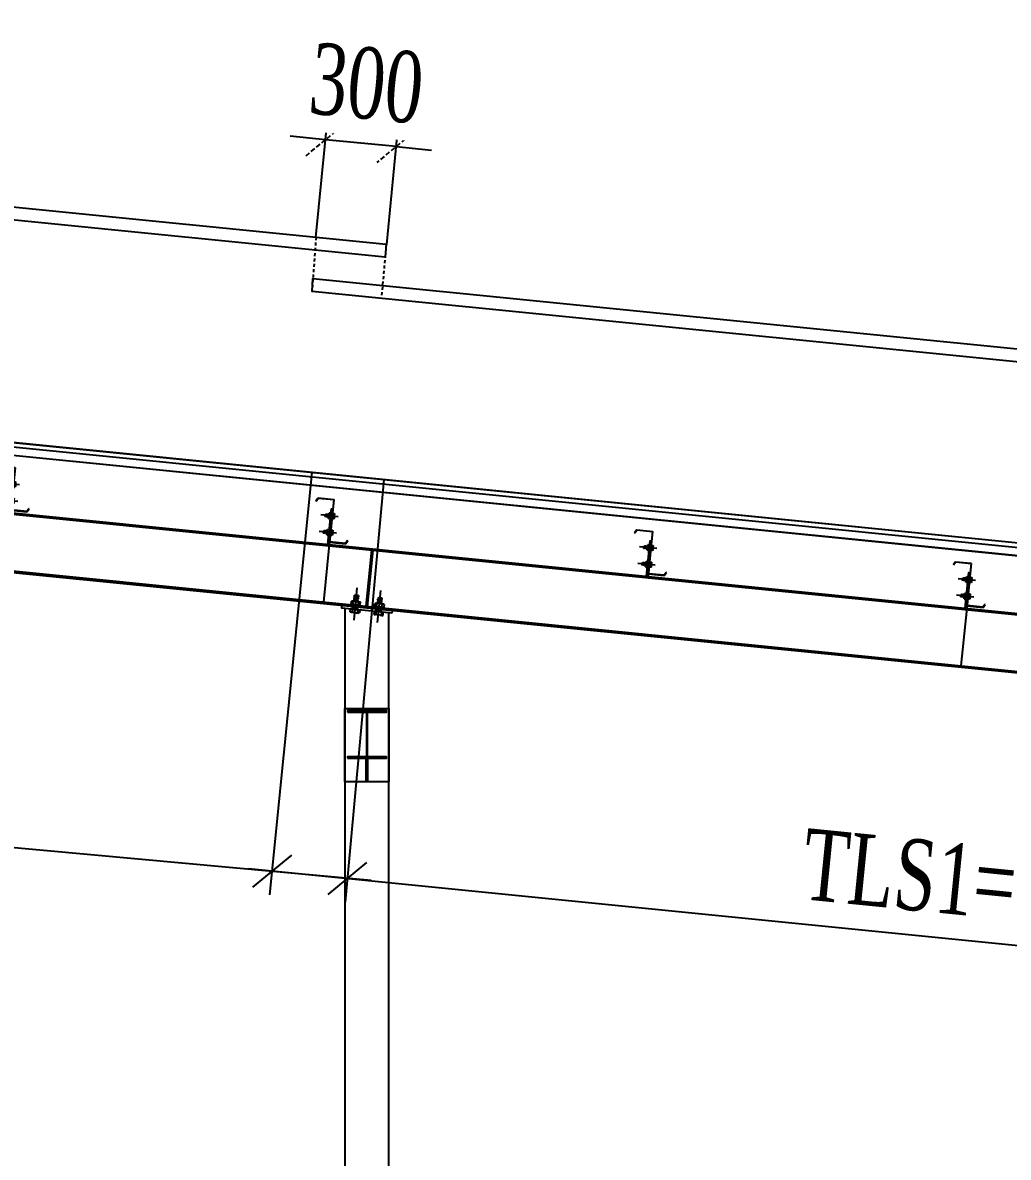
# Model space of a CAD drawing. Header units: inches. Extents: x 315041 to 662841, y -45540 to -35018.
# Drawn here: x 331739.12 to 331780.67, y -36265.71 to -36217.89 of the extents above; entities that cross this region are included whole.
import ezdxf

# ---------------------------------------------------------------- set-up
doc = ezdxf.new("R2010")
doc.units = ezdxf.units.IN
doc.header["$MEASUREMENT"] = 0
doc.linetypes.add('AZNB-BN-TL-A- X- POWDER SECTION 1 2 3$0$HIDDEN2', pattern=[0.1875, 0.125, -0.0625])
for name, color, linetype in [('2', 2, 'Continuous'), ('2NET-VE', 8, 'Continuous'), ('5', 5, 'Continuous'), ('7', 7, 'Continuous'), ('8', 8, 'Continuous'), ('DIM', 8, 'Continuous'), ('GIANG', 1, 'Continuous'), ('ROOFING', 4, 'Continuous')]:
    doc.layers.add(name, color=color, linetype=linetype)
doc.styles.add('ST1', font='times.ttf', dxfattribs={"width": 0.7})
doc.dimstyles.new('100', dxfattribs={"dimtxt": 3, "dimasz": 1.5, "dimexe": 1, "dimexo": 0, "dimgap": 1, "dimtad": 1, "dimdec": 0, "dimlfac": 100, "dimzin": 0, "dimdsep": 46, "dimtxsty": 'ST1', "dimblk": 'OBLIQUE', "dimcen": 1, "dimdle": 1, "dimclrd": 8, "dimclre": 8, "dimclrt": 3, "dimadec": 0, "dimazin": 0, "dimtfac": 1, "dimtdec": 0, "dimtix": 1, "dimtmove": 1, "dimatfit": 3, "dimfxl": 0, "dimtfill": 1, "dimtolj": 1, "dimtzin": 0, "dimlwd": -1, "dimlwe": -1, "dimarcsym": 1})

# ---------------------------------------------------------------- blocks, each defined once
blk = doc.blocks.new('*U184')
at = {"color": 9, "const_width": 22}
blk.add_lwpolyline([(0, 0), (17.2, 0)], dxfattribs=at)
at = {"layer": '2NET-VE', "color": 8, "linetype": 'Continuous', "ltscale": 0.5}
for p, q in [((0, 10.4), (17.2, 10.4)), ((34.1, 9.2), (34, 9.2)), ((0, -10.4), (17.2, -10.4)), ((34.1, -9.2), (34.1, -9.2))]:
    blk.add_line(p, q, dxfattribs=at)
at = {"layer": '7', "color": 8, "linetype": 'Continuous'}
for p, q in [((32.8, 8), (34.3, 9.6)), ((33.4, -8), (35.2, 8)), ((34.3, 9.6), (35.2, 8)), ((35.2, 8), (36.7, 9.6)), ((35.8, -8), (37.6, 8)), ((36.7, 9.6), (37.6, 8)), ((37.6, 8), (39.2, 9.6)), ((38.2, -8), (40.1, 8)), ((39.2, 9.6), (40.1, 8)), ((40.1, 8), (41.6, 9.6)), ((40.6, -8), (42.5, 8)), ((41.6, 9.6), (42.5, 8)), ((42.5, 8), (44, 9.6)), ((43, -8), (44.9, 8)), ((43, -8), (44.9, 8)), ((44, 9.6), (44.9, 8)), ((44.9, 8), (46.4, 9.6)), ((45.4, -8), (47.3, 8)), ((46.4, 9.6), (47.3, 8)), ((47.3, 8), (48.8, 9.6)), ((47.8, -8), (49.7, 8)), ((47.8, -8), (49.7, 8)), ((47.8, -8), (49.7, 8)), ((48.8, 9.6), (49.7, 8)), ((49.7, 8), (51.2, 9.6)), ((50.3, -8), (52.1, 8)), ((51.2, 9.6), (52.1, 8)), ((57.8, 8), (52.1, 8)), ((57.8, 8), (57.8, -8)), ((33, -8), (32.5, -8)), ((33.4, -8), (32.8, -8)), ((33.4, -8), (34.2, -9.6)), ((34.2, -9.6), (35.8, -8)), ((35.8, -8), (36.7, -9.6)), ((36.7, -9.6), (38.2, -8)), ((38.2, -8), (39.1, -9.6)), ((39.1, -9.6), (40.6, -8)), ((40.6, -8), (41.5, -9.6)), ((41.5, -9.6), (43, -8)), ((43, -8), (43.9, -9.6)), ((43.9, -9.6), (45.4, -8)), ((45.4, -8), (46.3, -9.6)), ((46.3, -9.6), (47.8, -8)), ((47.8, -8), (48.7, -9.6)), ((48.7, -9.6), (50.3, -8)), ((50.3, -8), (57.8, -8))]:
    blk.add_line(p, q, dxfattribs=at)
at = {"layer": '8', "color": 8, "linetype": 'Continuous', "ltscale": 10}
blk.add_line((-43.5, 0), (87.3, 0), dxfattribs=at)
at = {"layer": '8', "color": 8, "linetype": 'Continuous'}
for p, q in [((-12.8, 11), (-12.8, 14.8)), ((-12.8, -14.8), (-12.8, 14.8)), ((-1.2, 18.7), (-11.6, 18.7)), ((-1.7, 11), (-11.1, 11)), ((0, 11), (0, 14.8)), ((0, -14.8), (0, 14.8)), ((17.2, -21.9), (17.2, 21.9)), ((17.2, 21.9), (19.7, 21.9)), ((19.7, -21.9), (19.7, 21.9)), ((19.7, 11), (19.7, 14.8)), ((19.7, -14.8), (19.7, 14.8)), ((20.8, 18.7), (31.3, 18.7)), ((21.4, 11), (30.8, 11)), ((32.5, 11), (32.5, 14.8)), ((32.5, -14.8), (32.5, 14.8)), ((-12.8, -11), (-12.8, -14.8)), ((-11.6, -18.7), (-1.2, -18.7)), ((-1.7, -11), (-11.1, -11)), ((0, -11), (0, -14.8)), ((17.2, -21.9), (19.7, -21.9)), ((19.7, -11), (19.7, -14.8)), ((31.3, -18.7), (20.8, -18.7)), ((21.4, -11), (30.8, -11)), ((32.5, -11), (32.5, -14.8))]:
    blk.add_line(p, q, dxfattribs=at)
for centre, radius, start, end in [((-5.8, 14.8), 6.98, 146.602, 180), ((-7.7, 14.8), 5.12, 180, 228.5476), ((-7.7, 7.1), 5.12, 131.4524, 180), ((-5.1, 14.8), 5.12, 311.4524, 0), ((-5.1, 7.1), 5.12, 0, 48.5476), ((-7, 14.8), 6.98, 0, 33.398), ((26.7, 14.8), 6.98, 146.602, 180), ((24.8, 14.8), 5.12, 180, 228.5476), ((24.8, 7.1), 5.12, 131.4524, 180), ((27.4, 14.8), 5.12, 311.4524, 0), ((27.4, 7.1), 5.12, 0, 48.5476), ((25.5, 14.8), 6.98, 0, 33.398), ((-7.7, -7.1), 5.12, 180, 228.5476), ((-7.7, -14.8), 5.12, 131.4524, 180), ((-5.8, -14.8), 6.98, 180, 213.398), ((-5.1, -7.1), 5.12, 311.4524, 0), ((-5.1, -14.8), 5.12, 0, 48.5476), ((-7, -14.8), 6.98, 326.602, 0), ((24.8, -7.1), 5.12, 180, 228.5476), ((24.8, -14.8), 5.12, 131.4524, 180), ((26.7, -14.8), 6.98, 180, 213.398), ((27.4, -7.1), 5.12, 311.4524, 0), ((27.4, -14.8), 5.12, 0, 48.5476), ((25.5, -14.8), 6.98, 326.602, 0)]:
    blk.add_arc(centre, radius, start, end, dxfattribs=at)
blk = doc.blocks.new('*U185')
at = {"color": 9, "const_width": 22}
blk.add_lwpolyline([(0, 0), (17.2, 0)], dxfattribs=at)
at = {"layer": '2NET-VE', "color": 8, "linetype": 'Continuous', "ltscale": 0.5}
for p, q in [((0, 10.4), (17.2, 10.4)), ((34.1, 9.2), (34, 9.2)), ((0, -10.4), (17.2, -10.4)), ((34.1, -9.2), (34.1, -9.2))]:
    blk.add_line(p, q, dxfattribs=at)
at = {"layer": '7', "color": 8, "linetype": 'Continuous'}
for p, q in [((32.8, 8), (34.3, 9.6)), ((33.4, -8), (35.2, 8)), ((34.3, 9.6), (35.2, 8)), ((35.2, 8), (36.7, 9.6)), ((35.8, -8), (37.6, 8)), ((36.7, 9.6), (37.6, 8)), ((37.6, 8), (39.2, 9.6)), ((38.2, -8), (40.1, 8)), ((39.2, 9.6), (40.1, 8)), ((40.1, 8), (41.6, 9.6)), ((40.6, -8), (42.5, 8)), ((41.6, 9.6), (42.5, 8)), ((42.5, 8), (44, 9.6)), ((43, -8), (44.9, 8)), ((43, -8), (44.9, 8)), ((44, 9.6), (44.9, 8)), ((44.9, 8), (46.4, 9.6)), ((45.4, -8), (47.3, 8)), ((46.4, 9.6), (47.3, 8)), ((47.3, 8), (48.8, 9.6)), ((47.8, -8), (49.7, 8)), ((47.8, -8), (49.7, 8)), ((47.8, -8), (49.7, 8)), ((48.8, 9.6), (49.7, 8)), ((49.7, 8), (51.2, 9.6)), ((50.3, -8), (52.1, 8)), ((51.2, 9.6), (52.1, 8)), ((57.8, 8), (52.1, 8)), ((57.8, 8), (57.8, -8)), ((33, -8), (32.5, -8)), ((33.4, -8), (32.8, -8)), ((33.4, -8), (34.2, -9.6)), ((34.2, -9.6), (35.8, -8)), ((35.8, -8), (36.7, -9.6)), ((36.7, -9.6), (38.2, -8)), ((38.2, -8), (39.1, -9.6)), ((39.1, -9.6), (40.6, -8)), ((40.6, -8), (41.5, -9.6)), ((41.5, -9.6), (43, -8)), ((43, -8), (43.9, -9.6)), ((43.9, -9.6), (45.4, -8)), ((45.4, -8), (46.3, -9.6)), ((46.3, -9.6), (47.8, -8)), ((47.8, -8), (48.7, -9.6)), ((48.7, -9.6), (50.3, -8)), ((50.3, -8), (57.8, -8))]:
    blk.add_line(p, q, dxfattribs=at)
at = {"layer": '8', "color": 8, "linetype": 'Continuous', "ltscale": 10}
blk.add_line((-43.5, 0), (87.3, 0), dxfattribs=at)
at = {"layer": '8', "color": 8, "linetype": 'Continuous'}
for p, q in [((-12.8, 11), (-12.8, 14.8)), ((-12.8, -14.8), (-12.8, 14.8)), ((-1.2, 18.7), (-11.6, 18.7)), ((-1.7, 11), (-11.1, 11)), ((0, 11), (0, 14.8)), ((0, -14.8), (0, 14.8)), ((17.2, -21.9), (17.2, 21.9)), ((17.2, 21.9), (19.7, 21.9)), ((19.7, -21.9), (19.7, 21.9)), ((19.7, 11), (19.7, 14.8)), ((19.7, -14.8), (19.7, 14.8)), ((20.8, 18.7), (31.3, 18.7)), ((21.4, 11), (30.8, 11)), ((32.5, 11), (32.5, 14.8)), ((32.5, -14.8), (32.5, 14.8)), ((-12.8, -11), (-12.8, -14.8)), ((-11.6, -18.7), (-1.2, -18.7)), ((-1.7, -11), (-11.1, -11)), ((0, -11), (0, -14.8)), ((17.2, -21.9), (19.7, -21.9)), ((19.7, -11), (19.7, -14.8)), ((31.3, -18.7), (20.8, -18.7)), ((21.4, -11), (30.8, -11)), ((32.5, -11), (32.5, -14.8))]:
    blk.add_line(p, q, dxfattribs=at)
for centre, radius, start, end in [((-5.8, 14.8), 6.98, 146.602, 180), ((-7.7, 14.8), 5.12, 180, 228.5476), ((-7.7, 7.1), 5.12, 131.4524, 180), ((-5.1, 14.8), 5.12, 311.4524, 0), ((-5.1, 7.1), 5.12, 0, 48.5476), ((-7, 14.8), 6.98, 0, 33.398), ((26.7, 14.8), 6.98, 146.602, 180), ((24.8, 14.8), 5.12, 180, 228.5476), ((24.8, 7.1), 5.12, 131.4524, 180), ((27.4, 14.8), 5.12, 311.4524, 0), ((27.4, 7.1), 5.12, 0, 48.5476), ((25.5, 14.8), 6.98, 0, 33.398), ((-7.7, -7.1), 5.12, 180, 228.5476), ((-7.7, -14.8), 5.12, 131.4524, 180), ((-5.8, -14.8), 6.98, 180, 213.398), ((-5.1, -7.1), 5.12, 311.4524, 0), ((-5.1, -14.8), 5.12, 0, 48.5476), ((-7, -14.8), 6.98, 326.602, 0), ((24.8, -7.1), 5.12, 180, 228.5476), ((24.8, -14.8), 5.12, 131.4524, 180), ((26.7, -14.8), 6.98, 180, 213.398), ((27.4, -7.1), 5.12, 311.4524, 0), ((27.4, -14.8), 5.12, 0, 48.5476), ((25.5, -14.8), 6.98, 326.602, 0)]:
    blk.add_arc(centre, radius, start, end, dxfattribs=at)
blk = doc.blocks.new('A$C69F028B4')
at = {"layer": '2'}
for points in [[(0, 1.617), (1.375, 1.617), (1.375, 1.667), (0, 1.667)], [(0.667, 0.05), (0.708, 0.05), (0.708, 1.617), (0.667, 1.617)], [(0, 0), (1.375, 0), (1.375, 0.05), (0, 0.05)]]:
    blk.add_lwpolyline(points, close=True, dxfattribs=at)
blk = doc.blocks.new('*U235')
at = {"layer": '2NET-VE', "ltscale": 0.5}
for p, q in [((0, 8.3), (9.5, 8.3)), ((22.9, 7.4), (22.9, 7.4)), ((0, -8.3), (9.5, -8.3)), ((22.9, -7.4), (22.9, -7.4))]:
    blk.add_line(p, q, dxfattribs=at)
at = {"layer": '7', "linetype": 'Continuous'}
for p, q in [((21.9, 6.4), (23.1, 7.7)), ((22.3, -6.4), (23.8, 6.4)), ((23.1, 7.7), (23.8, 6.4)), ((23.8, 6.4), (25.1, 7.7)), ((24.3, -6.4), (25.8, 6.4)), ((25.1, 7.7), (25.8, 6.4)), ((25.8, 6.4), (27, 7.7)), ((26.2, -6.4), (27.7, 6.4)), ((27, 7.7), (27.7, 6.4)), ((27.7, 6.4), (28.9, 7.7)), ((28.1, -6.4), (29.6, 6.4)), ((28.9, 7.7), (29.6, 6.4)), ((29.6, 6.4), (30.9, 7.7)), ((30.1, -6.4), (31.6, 6.4)), ((30.1, -6.4), (31.6, 6.4)), ((30.9, 7.7), (31.6, 6.4)), ((31.6, 6.4), (32.8, 7.7)), ((32, -6.4), (33.5, 6.4)), ((32.8, 7.7), (33.5, 6.4)), ((33.5, 6.4), (34.7, 7.7)), ((33.9, -6.4), (35.4, 6.4)), ((33.9, -6.4), (35.4, 6.4)), ((33.9, -6.4), (35.4, 6.4)), ((34.7, 7.7), (35.4, 6.4)), ((35.4, 6.4), (36.7, 7.7)), ((35.9, -6.4), (37.4, 6.4)), ((36.7, 7.7), (37.4, 6.4)), ((41.9, 6.4), (37.4, 6.4)), ((41.9, 6.4), (41.9, -6.4)), ((22.1, -6.4), (21.7, -6.4)), ((22.3, -6.4), (21.9, -6.4)), ((22.3, -6.4), (23.1, -7.7)), ((23.1, -7.7), (24.3, -6.4)), ((24.3, -6.4), (25, -7.7)), ((25, -7.7), (26.2, -6.4)), ((26.2, -6.4), (26.9, -7.7)), ((26.9, -7.7), (28.1, -6.4)), ((28.1, -6.4), (28.9, -7.7)), ((28.9, -7.7), (30.1, -6.4)), ((30.1, -6.4), (30.8, -7.7)), ((30.8, -7.7), (32, -6.4)), ((32, -6.4), (32.7, -7.7)), ((32.7, -7.7), (33.9, -6.4)), ((33.9, -6.4), (34.7, -7.7)), ((34.7, -7.7), (35.9, -6.4)), ((35.9, -6.4), (41.9, -6.4))]:
    blk.add_line(p, q, dxfattribs=at)
at = {"layer": '8', "linetype": 'Continuous'}
for p, q in [((-10.2, 8.8), (-10.2, 11.9)), ((-10.2, -11.9), (-10.2, 11.9)), ((-0.9, 14.9), (-9.3, 14.9)), ((-1.4, 8.8), (-8.9, 8.8)), ((0, 8.8), (0, 11.9)), ((0, -11.9), (0, 11.9)), ((9.5, -17.6), (9.5, 17.6)), ((9.5, 17.6), (11.4, 17.6)), ((11.4, -17.6), (11.4, 17.6)), ((11.4, 8.8), (11.4, 11.9)), ((11.4, -11.9), (11.4, 11.9)), ((12.3, 14.9), (20.7, 14.9)), ((12.8, 8.8), (20.3, 8.8)), ((21.7, 8.8), (21.7, 11.9)), ((21.7, -11.9), (21.7, 11.9)), ((-10.2, -8.8), (-10.2, -11.9)), ((-9.3, -14.9), (-0.9, -14.9)), ((-1.4, -8.8), (-8.9, -8.8)), ((0, -8.8), (0, -11.9)), ((9.5, -17.6), (11.4, -17.6)), ((11.4, -8.8), (11.4, -11.9)), ((20.7, -14.9), (12.3, -14.9)), ((12.8, -8.8), (20.3, -8.8)), ((21.7, -8.8), (21.7, -11.9))]:
    blk.add_line(p, q, dxfattribs=at)
at = {"layer": '8', "ltscale": 10}
blk.add_line((-32.8, 0), (65.5, 0), dxfattribs=at)
at = {"layer": '8', "linetype": 'Continuous'}
for centre, radius, start, end in [((-4.7, 11.9), 5.58, 146.602, 180), ((-6.1, 11.9), 4.1, 180, 228.54763), ((-6.1, 5.7), 4.1, 131.45237, 180), ((-4.1, 11.9), 4.1, 311.45237, 0), ((-4.1, 5.7), 4.1, 0, 48.54763), ((-5.6, 11.9), 5.58, 0, 33.398), ((17, 11.9), 5.58, 146.602, 180), ((15.5, 11.9), 4.1, 180, 228.54763), ((15.5, 5.7), 4.1, 131.45237, 180), ((17.6, 11.9), 4.1, 311.45237, 0), ((17.6, 5.7), 4.1, 0, 48.54763), ((16.1, 11.9), 5.58, 0, 33.398), ((-6.1, -5.7), 4.1, 180, 228.54763), ((-6.1, -11.9), 4.1, 131.45237, 180), ((-4.7, -11.9), 5.58, 180, 213.398), ((-4.1, -5.7), 4.1, 311.45237, 0), ((-4.1, -11.9), 4.1, 0, 48.54763), ((-5.6, -11.9), 5.58, 326.602, 0), ((15.5, -5.7), 4.1, 180, 228.54763), ((15.5, -11.9), 4.1, 131.45237, 180), ((17, -11.9), 5.58, 180, 213.398), ((17.6, -5.7), 4.1, 311.45237, 0), ((17.6, -11.9), 4.1, 0, 48.54763), ((16.1, -11.9), 5.58, 326.602, 0)]:
    blk.add_arc(centre, radius, start, end, dxfattribs=at)
blk = doc.blocks.new('*U234')
at = {"layer": '2NET-VE', "ltscale": 0.5}
for p, q in [((0, 8.3), (9.5, 8.3)), ((22.9, 7.4), (22.9, 7.4)), ((0, -8.3), (9.5, -8.3)), ((22.9, -7.4), (22.9, -7.4))]:
    blk.add_line(p, q, dxfattribs=at)
at = {"layer": '7', "linetype": 'Continuous'}
for p, q in [((21.9, 6.4), (23.1, 7.7)), ((22.3, -6.4), (23.8, 6.4)), ((23.1, 7.7), (23.8, 6.4)), ((23.8, 6.4), (25.1, 7.7)), ((24.3, -6.4), (25.8, 6.4)), ((25.1, 7.7), (25.8, 6.4)), ((25.8, 6.4), (27, 7.7)), ((26.2, -6.4), (27.7, 6.4)), ((27, 7.7), (27.7, 6.4)), ((27.7, 6.4), (28.9, 7.7)), ((28.1, -6.4), (29.6, 6.4)), ((28.9, 7.7), (29.6, 6.4)), ((29.6, 6.4), (30.9, 7.7)), ((30.1, -6.4), (31.6, 6.4)), ((30.1, -6.4), (31.6, 6.4)), ((30.9, 7.7), (31.6, 6.4)), ((31.6, 6.4), (32.8, 7.7)), ((32, -6.4), (33.5, 6.4)), ((32.8, 7.7), (33.5, 6.4)), ((33.5, 6.4), (34.7, 7.7)), ((33.9, -6.4), (35.4, 6.4)), ((33.9, -6.4), (35.4, 6.4)), ((33.9, -6.4), (35.4, 6.4)), ((34.7, 7.7), (35.4, 6.4)), ((35.4, 6.4), (36.7, 7.7)), ((35.9, -6.4), (37.4, 6.4)), ((36.7, 7.7), (37.4, 6.4)), ((41.9, 6.4), (37.4, 6.4)), ((41.9, 6.4), (41.9, -6.4)), ((22.1, -6.4), (21.7, -6.4)), ((22.3, -6.4), (21.9, -6.4)), ((22.3, -6.4), (23.1, -7.7)), ((23.1, -7.7), (24.3, -6.4)), ((24.3, -6.4), (25, -7.7)), ((25, -7.7), (26.2, -6.4)), ((26.2, -6.4), (26.9, -7.7)), ((26.9, -7.7), (28.1, -6.4)), ((28.1, -6.4), (28.9, -7.7)), ((28.9, -7.7), (30.1, -6.4)), ((30.1, -6.4), (30.8, -7.7)), ((30.8, -7.7), (32, -6.4)), ((32, -6.4), (32.7, -7.7)), ((32.7, -7.7), (33.9, -6.4)), ((33.9, -6.4), (34.7, -7.7)), ((34.7, -7.7), (35.9, -6.4)), ((35.9, -6.4), (41.9, -6.4))]:
    blk.add_line(p, q, dxfattribs=at)
at = {"layer": '8', "linetype": 'Continuous'}
for p, q in [((-10.2, 8.8), (-10.2, 11.9)), ((-10.2, -11.9), (-10.2, 11.9)), ((-0.9, 14.9), (-9.3, 14.9)), ((-1.4, 8.8), (-8.9, 8.8)), ((0, 8.8), (0, 11.9)), ((0, -11.9), (0, 11.9)), ((9.5, -17.6), (9.5, 17.6)), ((9.5, 17.6), (11.4, 17.6)), ((11.4, -17.6), (11.4, 17.6)), ((11.4, 8.8), (11.4, 11.9)), ((11.4, -11.9), (11.4, 11.9)), ((12.3, 14.9), (20.7, 14.9)), ((12.8, 8.8), (20.3, 8.8)), ((21.7, 8.8), (21.7, 11.9)), ((21.7, -11.9), (21.7, 11.9)), ((-10.2, -8.8), (-10.2, -11.9)), ((-9.3, -14.9), (-0.9, -14.9)), ((-1.4, -8.8), (-8.9, -8.8)), ((0, -8.8), (0, -11.9)), ((9.5, -17.6), (11.4, -17.6)), ((11.4, -8.8), (11.4, -11.9)), ((20.7, -14.9), (12.3, -14.9)), ((12.8, -8.8), (20.3, -8.8)), ((21.7, -8.8), (21.7, -11.9))]:
    blk.add_line(p, q, dxfattribs=at)
at = {"layer": '8', "ltscale": 10}
blk.add_line((-32.8, 0), (65.5, 0), dxfattribs=at)
at = {"layer": '8', "linetype": 'Continuous'}
for centre, radius, start, end in [((-4.7, 11.9), 5.58, 146.602, 180), ((-6.1, 11.9), 4.1, 180, 228.54763), ((-6.1, 5.7), 4.1, 131.45237, 180), ((-4.1, 11.9), 4.1, 311.45237, 0), ((-4.1, 5.7), 4.1, 0, 48.54763), ((-5.6, 11.9), 5.58, 0, 33.398), ((17, 11.9), 5.58, 146.602, 180), ((15.5, 11.9), 4.1, 180, 228.54763), ((15.5, 5.7), 4.1, 131.45237, 180), ((17.6, 11.9), 4.1, 311.45237, 0), ((17.6, 5.7), 4.1, 0, 48.54763), ((16.1, 11.9), 5.58, 0, 33.398), ((-6.1, -5.7), 4.1, 180, 228.54763), ((-6.1, -11.9), 4.1, 131.45237, 180), ((-4.7, -11.9), 5.58, 180, 213.398), ((-4.1, -5.7), 4.1, 311.45237, 0), ((-4.1, -11.9), 4.1, 0, 48.54763), ((-5.6, -11.9), 5.58, 326.602, 0), ((15.5, -5.7), 4.1, 180, 228.54763), ((15.5, -11.9), 4.1, 131.45237, 180), ((17, -11.9), 5.58, 180, 213.398), ((17.6, -5.7), 4.1, 311.45237, 0), ((17.6, -11.9), 4.1, 0, 48.54763), ((16.1, -11.9), 5.58, 326.602, 0)]:
    blk.add_arc(centre, radius, start, end, dxfattribs=at)
blk = doc.blocks.new('XM150')
at = {"layer": '2', "ltscale": 0.015}
for p, q in [((68.9, 180), (0.9, 180)), ((0.9, 1.1), (0.9, 180)), ((2, 178.9), (2, 0)), ((2, 178.9), (68.3, 178.9)), ((75.4, 166.5), (68.3, 178.9)), ((68.9, 180), (76.4, 167)), ((76.4, 167), (75.4, 166.5)), ((-73.5, 13), (-72.5, 13.5)), ((-66, 0), (-73.5, 13)), ((-72.5, 13.5), (-65.4, 1.1)), ((2, 0), (-66, 0)), ((-65.4, 1.1), (0.9, 1.1))]:
    blk.add_line(p, q, dxfattribs=at)
at = {"layer": '5'}
blk.add_lwpolyline([(8, -10), (8, 140), (2, 140), (2, -10), (8, -10)], close=True, dxfattribs=at)
at = {"layer": 'GIANG', "xscale": 0.7499999999999999, "yscale": 0.7499999999999999, "zscale": 0.7499999999999999}
for name, p in [('*U235', (0.9, 110)), ('*U234', (0.9, 40))]:
    blk.add_blockref(name, p, dxfattribs=at)
blk = doc.blocks.new('*U242')
at = {"layer": '2', "xscale": 0.008333333333333335, "yscale": 0.008333333333333335, "zscale": 0.008333333333333335, "rotation": 5.710593137616317}
blk.add_blockref('XM150', (0.083, -0.704), dxfattribs=at)
blk = doc.blocks.new('*U243')
at = {"layer": 'DIM', "color": 0, "linetype": 'ByBlock', "lineweight": -2, "transparency": 16777216}
for p in [(-33.583, -3.358), (-44.777, -4.478), (-55.971, -5.597), (-67.165, -6.717)]:
    blk.add_blockref('*U242', p, dxfattribs=at)
blk = doc.blocks.new('_Oblique')
at = {"color": 0, "linetype": 'ByBlock', "lineweight": -2}
blk.add_line((-0.5, -0.5), (0.5, 0.5), dxfattribs=at)
blk = doc.blocks.new('*D789')
at = {"color": 8, "linetype": 'Continuous', "transparency": 16777216}
for p, q in [((331751.313, -36236.847), (331749.531, -36254.647)), ((331816.49, -36243.37), (331814.709, -36261.169)), ((331815.803, -36260.274), (331748.636, -36253.552))]:
    blk.add_line(p, q, dxfattribs=at)
at = {"layer": 'Defpoints', "color": 0, "transparency": 16777216}
for p in [(331751.313, -36236.847), (331816.49, -36243.37), (331749.631, -36253.652)]:
    blk.add_point(p, dxfattribs=at)
at = {"color": 8, "transparency": 16777216, "xscale": 1.5, "yscale": 1.5, "zscale": 1.5}
for p, rotation in [((331749.631, -36253.652), 174.2850116225105), ((331814.808, -36260.174), 354.2850116225105)]:
    blk.add_blockref('_Oblique', p, dxfattribs=dict(at, rotation=rotation))
at = {"color": 3, "transparency": 16777216, "insert": (331782.472, -36254.392), "char_height": 3, "attachment_point": 5, "rotation": 354.285, "style": 'ST1', "bg_fill": 3, "box_fill_scale": 1.25, "bg_fill_color": 256, "bg_fill_true_color": 13158600, "bg_fill_transparency": 14889896}
blk.add_mtext('\\A1;TLS1=6550MM', dxfattribs=at)
blk = doc.blocks.new('*D790')
at = {"layer": '2', "color": 8, "linetype": 'Continuous', "transparency": 16777216}
for p, q in [((331687.682, -36230.474), (331686.003, -36248.853)), ((331754.348, -36237.146), (331752.72, -36254.95)), ((331753.807, -36254.046), (331685.098, -36247.766))]:
    blk.add_line(p, q, dxfattribs=at)
at = {"layer": 'Defpoints', "color": 0, "transparency": 16777216}
for p in [(331687.682, -36230.474), (331754.348, -36237.146), (331686.094, -36247.857)]:
    blk.add_point(p, dxfattribs=at)
at = {"layer": '2', "color": 8, "transparency": 16777216, "xscale": 1.5, "yscale": 1.5, "zscale": 1.5}
for p, rotation in [((331686.094, -36247.857), 174.7778963084223), ((331752.811, -36253.955), 354.7778963084223)]:
    blk.add_blockref('_Oblique', p, dxfattribs=dict(at, rotation=rotation))
at = {"layer": '2', "color": 3, "transparency": 16777216, "insert": (331719.683, -36248.383), "char_height": 3, "attachment_point": 5, "rotation": 354.7779, "style": 'ST1', "bg_fill": 3, "box_fill_scale": 1.25, "bg_fill_color": 256, "bg_fill_true_color": 13158600, "bg_fill_transparency": 12094907}
blk.add_mtext('\\A1;TLS2=6700MM', dxfattribs=at)
blk = doc.blocks.new('*D794')
at = {"color": 8, "linetype": 'Continuous', "transparency": 16777216}
for p, q in [((331751.485, -36226.942), (331751.982, -36221.829)), ((331754.467, -36227.232), (331754.963, -36222.118)), ((331751.885, -36222.824), (331750.392, -36222.679)), ((331754.867, -36223.113), (331751.885, -36222.824)), ((331754.867, -36223.113), (331756.36, -36223.258))]:
    blk.add_line(p, q, dxfattribs=at)
at = {"layer": 'Defpoints', "color": 0, "linetype": 'AZNB-BN-TL-A- X- POWDER SECTION 1 2 3$0$HIDDEN2', "transparency": 16777216}
for p in [(331751.485, -36226.942), (331754.467, -36227.232)]:
    blk.add_point(p, dxfattribs=at)
at = {"color": 8, "linetype": 'AZNB-BN-TL-A- X- POWDER SECTION 1 2 3$0$HIDDEN2', "transparency": 16777216, "xscale": 1.5, "yscale": 1.5, "zscale": 1.5}
for p, rotation in [((331751.885, -36222.824), 354.4559403722517), ((331754.867, -36223.113), 174.4559403722517)]:
    blk.add_blockref('_Oblique', p, dxfattribs=dict(at, rotation=rotation))
at = {"color": 3, "linetype": 'AZNB-BN-TL-A- X- POWDER SECTION 1 2 3$0$HIDDEN2', "transparency": 16777216, "insert": (331753.62, -36220.455), "char_height": 3, "attachment_point": 5, "rotation": 354.4559, "style": 'ST1', "bg_fill": 3, "box_fill_scale": 1.25, "bg_fill_color": 256, "bg_fill_true_color": 13158600, "bg_fill_transparency": 11361256}
blk.add_mtext('\\A1;300', dxfattribs=at)
at = {"layer": 'Defpoints', "color": 0, "linetype": 'AZNB-BN-TL-A- X- POWDER SECTION 1 2 3$0$HIDDEN2', "transparency": 16777216}
blk.add_point((331751.885, -36222.824), dxfattribs=at)

msp = doc.modelspace()

# ---------------------------------------------------------------- linework, layer by layer
at = {"color": 8, "linetype": 'AZNB-BN-TL-A- X- POWDER SECTION 1 2 3$0$HIDDEN2'}
for p, q in [((331751.4863, -36226.9336), (331751.3183, -36229.2126)), ((331754.4477, -36227.2297), (331754.2396, -36229.5068))]:
    msp.add_line(p, q, dxfattribs=at)
at = {"color": 2, "true_color": 0xe7eb14}
msp.add_lwpolyline([(331754.3976, -36227.7775), (331687.7318, -36221.1109), (331687.7819, -36220.5631), (331754.4477, -36227.2297)], close=True, dxfattribs=at)
at = {"layer": '2', "color": 9}
for p, q in [((331816.0996, -36243.8736), (331687.8762, -36231.0513)), ((331687.5024, -36233.4234), (331808.9728, -36245.5704)), ((331687.5024, -36233.4837), (331808.9728, -36245.6307)), ((331687.5024, -36235.8755), (331808.9728, -36248.0226)), ((331687.5024, -36235.9358), (331808.9728, -36248.0829)), ((331752.0473, -36239.8779), (331751.8045, -36242.3058)), ((331753.6025, -36242.4856), (331753.8393, -36240.1174)), ((331753.6622, -36242.4915), (331753.899, -36240.1233)), ((331778.9133, -36242.5645), (331778.6705, -36244.9924))]:
    msp.add_line(p, q, dxfattribs=at)
at = {"layer": '2'}
msp.add_line((331754.5624, -36242.7624), (331752.7024, -36242.5764), dxfattribs=at)
msp.add_lwpolyline([(331754.6871, -36242.7749), (331752.5776, -36242.564), (331752.5896, -36242.4446), (331754.699, -36242.6555)], close=True, dxfattribs=at)
at = {"layer": '2', "color": 9}
for points in [[(331752.7024, -36242.5764), (331752.7024, -36302.6429)], [(331754.5624, -36302.6429), (331754.5624, -36242.7624)]]:
    msp.add_lwpolyline(points, dxfattribs=at)
for points in [[(331752.7024, -36246.7871), (331754.5624, -36246.7871), (331754.5624, -36249.8871), (331752.7024, -36249.8871)], [(331753.6074, -36248.8871), (331753.6574, -36248.8871), (331753.6574, -36249.8871), (331753.6074, -36249.8871)]]:
    msp.add_lwpolyline(points, close=True, dxfattribs=at)
at = {"layer": 'ROOFING'}
for p, q in [((331816.4908, -36243.36), (331687.6324, -36230.4741)), ((331816.4899, -36243.37), (331687.6324, -36230.4842)), ((331816.4723, -36243.5591), (331687.6324, -36230.6751)), ((331816.0557, -36243.8592), (331687.8686, -36231.0405))]:
    msp.add_line(p, q, dxfattribs=at)

# ---------------------------------------------------------------- block references
at = {"layer": '2', "color": 9, "yscale": 1.200000000011642, "zscale": 1.2}
for name, p, xscale in [('*U243', (331698.4452, -36233.5629), -1.200000000011642), ('A$C69F028B4', (331752.8074, -36248.8871), 1.200000000011642)]:
    msp.add_blockref(name, p, dxfattribs=dict(at, xscale=xscale))
at = {"layer": '8', "yscale": 0.01043478262727149, "zscale": 0.01043478260892343}
for name, p, xscale, rotation in [('*U185', (331753.1348, -36242.6197), -0.01043478262236483, 264.2894070692154), ('*U184', (331754.1299, -36242.7192), 0.01043478262236483, 84.28940706921537)]:
    msp.add_blockref(name, p, dxfattribs=dict(at, xscale=xscale, rotation=rotation))

# ---------------------------------------------------------------- next in the draw order: dimensions: what is measured, and where the dimension line sits
at = {"color": 8, "linetype": 'AZNB-BN-TL-A- X- POWDER SECTION 1 2 3$0$HIDDEN2'}
dim = msp.add_aligned_dim(p1=(331754.4671, -36227.2317), p2=(331751.4855, -36226.9422), distance=-4.1375, dimstyle='100', dxfattribs=at)
dim.commit()
dim.dimension.update_dxf_attribs({"geometry": '*D794', "text_midpoint": (331753.62, -36220.4547)})
dim = msp.add_aligned_dim(p1=(331816.4899, -36243.37), p2=(331751.3125, -36236.8472), distance=16.8884, text='TLS1=<>MM', dimstyle='100')
dim.commit()
dim.dimension.update_dxf_attribs({"geometry": '*D789', "text_midpoint": (331782.4718, -36254.3921)})

# ---------------------------------------------------------------- next in the draw order: dimensions: what is measured, and where the dimension line sits
at = {"layer": '2', "color": 9}
dim = msp.add_linear_dim(base=(331686.0936, -36247.8568), p1=(331754.3477, -36237.1457), p2=(331687.6824, -36230.4741), angle=354.7779, text='TLS2=<>MM', dimstyle='100', dxfattribs=at)
dim.commit()
dim.dimension.update_dxf_attribs({"geometry": '*D790', "text_midpoint": (331719.6831, -36248.3827)})

# ---------------------------------------------------------------- next in the draw order: linework, layer by layer
at = {"color": 1, "true_color": 0xfa051e}
msp.add_lwpolyline([(331816.4408, -36235.7268), (331751.3183, -36229.2126), (331751.3586, -36228.6659), (331816.4908, -36235.179)], close=True, dxfattribs=at)

doc.saveas('drawing.dxf')
